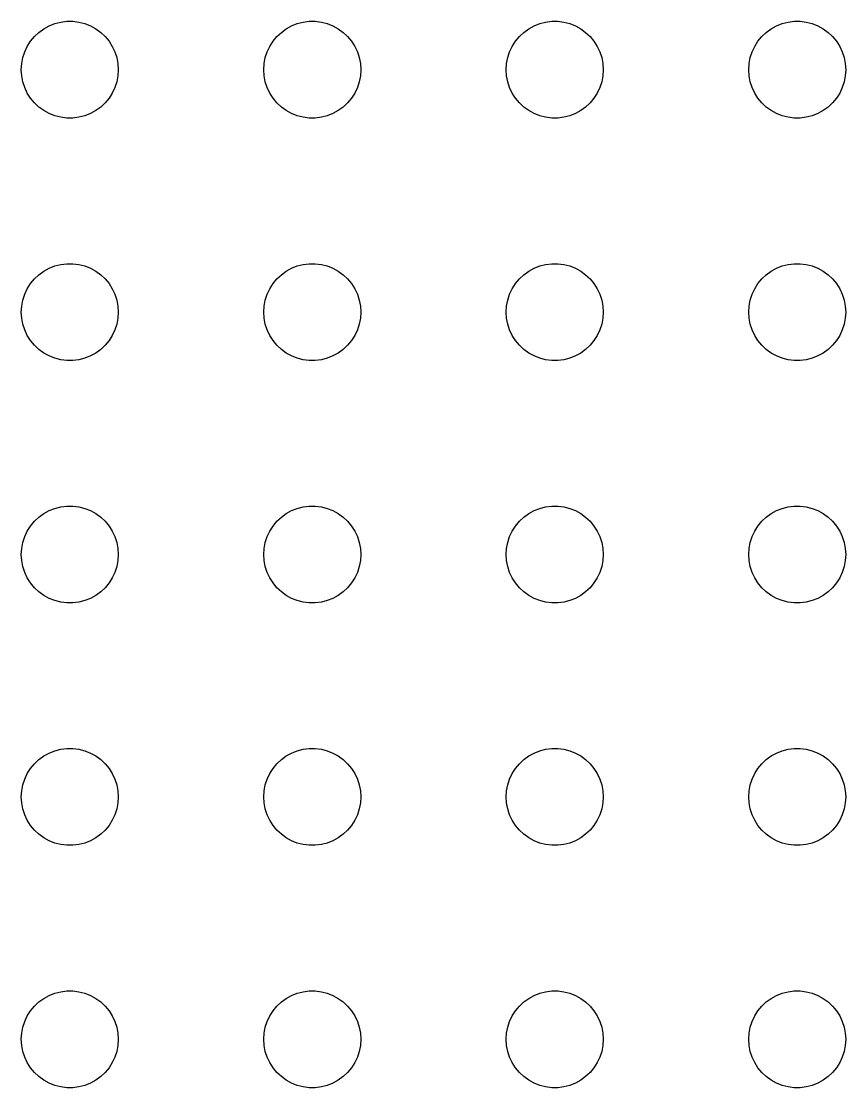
# Model space of a CAD drawing. Header units: metres. Extents: x -142 to 142, y -142 to 142.
# Drawn here: x -63 to -12, y -78 to -12 of the extents above; entities that cross this region are included whole.
import ezdxf

# ---------------------------------------------------------------- set-up
doc = ezdxf.new("R2010")
doc.units = ezdxf.units.M

msp = doc.modelspace()

# ---------------------------------------------------------------- linework, layer by layer
for p, q in [((-61.9123, -12.6884), (-61.6075, -12.467)), ((-61.6075, -12.467), (-61.2773, -12.2855)), ((-61.2773, -12.2855), (-60.927, -12.1468)), ((-60.927, -12.1468), (-60.5621, -12.0531)), ((-60.5621, -12.0531), (-60.1884, -12.0059)), ((-60.1884, -12.0059), (-59.8116, -12.0059)), ((-59.8116, -12.0059), (-59.4379, -12.0531)), ((-59.4379, -12.0531), (-59.0729, -12.1468)), ((-59.0729, -12.1468), (-58.7227, -12.2855)), ((-58.7227, -12.2855), (-58.3925, -12.467)), ((-58.3925, -12.467), (-58.0877, -12.6884)), ((-46.9123, -12.6884), (-46.6075, -12.467)), ((-46.6075, -12.467), (-46.2773, -12.2855)), ((-46.2773, -12.2855), (-45.927, -12.1468)), ((-45.927, -12.1468), (-45.5621, -12.0531)), ((-45.5621, -12.0531), (-45.1884, -12.0059)), ((-45.1884, -12.0059), (-44.8116, -12.0059)), ((-44.8116, -12.0059), (-44.4379, -12.0531)), ((-44.4379, -12.0531), (-44.0729, -12.1468)), ((-44.0729, -12.1468), (-43.7227, -12.2855)), ((-43.7227, -12.2855), (-43.3925, -12.467)), ((-43.3925, -12.467), (-43.0877, -12.6884)), ((-31.9123, -12.6884), (-31.6075, -12.467)), ((-31.6075, -12.467), (-31.2773, -12.2855)), ((-31.2773, -12.2855), (-30.927, -12.1468)), ((-30.927, -12.1468), (-30.5621, -12.0531)), ((-30.5621, -12.0531), (-30.1884, -12.0059)), ((-30.1884, -12.0059), (-29.8116, -12.0059)), ((-29.8116, -12.0059), (-29.4379, -12.0531)), ((-29.4379, -12.0531), (-29.0729, -12.1468)), ((-29.0729, -12.1468), (-28.7227, -12.2855)), ((-28.7227, -12.2855), (-28.3925, -12.467)), ((-28.3925, -12.467), (-28.0877, -12.6884)), ((-16.9123, -12.6884), (-16.6075, -12.467)), ((-16.6075, -12.467), (-16.2773, -12.2855)), ((-16.2773, -12.2855), (-15.927, -12.1468)), ((-15.927, -12.1468), (-15.5621, -12.0531)), ((-15.5621, -12.0531), (-15.1884, -12.0059)), ((-15.1884, -12.0059), (-14.8116, -12.0059)), ((-14.8116, -12.0059), (-14.4379, -12.0531)), ((-14.4379, -12.0531), (-14.0729, -12.1468)), ((-14.0729, -12.1468), (-13.7227, -12.2855)), ((-13.7227, -12.2855), (-13.3925, -12.467)), ((-13.3925, -12.467), (-13.0877, -12.6884)), ((-62.427, -13.2366), (-62.1869, -12.9464)), ((-62.1869, -12.9464), (-61.9123, -12.6884)), ((-58.0877, -12.6884), (-57.8131, -12.9464)), ((-57.8131, -12.9464), (-57.5729, -13.2366)), ((-47.427, -13.2366), (-47.1869, -12.9464)), ((-47.1869, -12.9464), (-46.9123, -12.6884)), ((-43.0877, -12.6884), (-42.8131, -12.9464)), ((-42.8131, -12.9464), (-42.5729, -13.2366)), ((-32.427, -13.2366), (-32.1869, -12.9464)), ((-32.1869, -12.9464), (-31.9123, -12.6884)), ((-28.0877, -12.6884), (-27.8131, -12.9464)), ((-27.8131, -12.9464), (-27.5729, -13.2366)), ((-17.427, -13.2366), (-17.1869, -12.9464)), ((-17.1869, -12.9464), (-16.9123, -12.6884)), ((-13.0877, -12.6884), (-12.8131, -12.9464)), ((-12.8131, -12.9464), (-12.5729, -13.2366)), ((-62.7893, -13.8956), (-62.6289, -13.5547)), ((-62.6289, -13.5547), (-62.427, -13.2366)), ((-57.5729, -13.2366), (-57.3711, -13.5547)), ((-57.3711, -13.5547), (-57.2107, -13.8956)), ((-47.7893, -13.8956), (-47.6289, -13.5547)), ((-47.6289, -13.5547), (-47.427, -13.2366)), ((-42.5729, -13.2366), (-42.3711, -13.5547)), ((-42.3711, -13.5547), (-42.2107, -13.8956)), ((-32.7893, -13.8956), (-32.6289, -13.5547)), ((-32.6289, -13.5547), (-32.427, -13.2366)), ((-27.5729, -13.2366), (-27.3711, -13.5547)), ((-27.3711, -13.5547), (-27.2107, -13.8956)), ((-17.7893, -13.8956), (-17.6289, -13.5547)), ((-17.6289, -13.5547), (-17.427, -13.2366)), ((-12.5729, -13.2366), (-12.3711, -13.5547)), ((-12.3711, -13.5547), (-12.2107, -13.8956)), ((-62.9763, -14.624), (-62.9057, -14.2539)), ((-62.9057, -14.2539), (-62.7893, -13.8956)), ((-57.2107, -13.8956), (-57.0942, -14.2539)), ((-57.0942, -14.2539), (-57.0237, -14.624)), ((-47.9763, -14.624), (-47.9057, -14.2539)), ((-47.9057, -14.2539), (-47.7893, -13.8956)), ((-42.2107, -13.8956), (-42.0942, -14.2539)), ((-42.0942, -14.2539), (-42.0237, -14.624)), ((-32.9763, -14.624), (-32.9057, -14.2539)), ((-32.9057, -14.2539), (-32.7893, -13.8956)), ((-27.2107, -13.8956), (-27.0942, -14.2539)), ((-27.0942, -14.2539), (-27.0237, -14.624)), ((-17.9763, -14.624), (-17.9057, -14.2539)), ((-17.9057, -14.2539), (-17.7893, -13.8956)), ((-12.2107, -13.8956), (-12.0942, -14.2539)), ((-12.0942, -14.2539), (-12.0237, -14.624)), ((-63, -15), (-62.9763, -14.624)), ((-62.9763, -15.376), (-63, -15)), ((-57.0237, -14.624), (-57, -15)), ((-57, -15), (-57.0237, -15.376)), ((-48, -15), (-47.9763, -14.624)), ((-47.9763, -15.376), (-48, -15)), ((-42.0237, -14.624), (-42, -15)), ((-42, -15), (-42.0237, -15.376)), ((-33, -15), (-32.9763, -14.624)), ((-32.9763, -15.376), (-33, -15)), ((-27.0237, -14.624), (-27, -15)), ((-27, -15), (-27.0237, -15.376)), ((-18, -15), (-17.9763, -14.624)), ((-17.9763, -15.376), (-18, -15)), ((-12.0237, -14.624), (-12, -15)), ((-12, -15), (-12.0237, -15.376)), ((-62.9057, -15.7461), (-62.9763, -15.376)), ((-62.7893, -16.1044), (-62.9057, -15.7461)), ((-57.0942, -15.7461), (-57.2107, -16.1044)), ((-57.0237, -15.376), (-57.0942, -15.7461)), ((-47.9057, -15.7461), (-47.9763, -15.376)), ((-47.7893, -16.1044), (-47.9057, -15.7461)), ((-42.0942, -15.7461), (-42.2107, -16.1044)), ((-42.0237, -15.376), (-42.0942, -15.7461)), ((-32.9057, -15.7461), (-32.9763, -15.376)), ((-32.7893, -16.1044), (-32.9057, -15.7461)), ((-27.0942, -15.7461), (-27.2107, -16.1044)), ((-27.0237, -15.376), (-27.0942, -15.7461)), ((-17.9057, -15.7461), (-17.9763, -15.376)), ((-17.7893, -16.1044), (-17.9057, -15.7461)), ((-12.0942, -15.7461), (-12.2107, -16.1044)), ((-12.0237, -15.376), (-12.0942, -15.7461)), ((-62.6289, -16.4453), (-62.7893, -16.1044)), ((-62.427, -16.7634), (-62.6289, -16.4453)), ((-57.3711, -16.4453), (-57.5729, -16.7634)), ((-57.2107, -16.1044), (-57.3711, -16.4453)), ((-47.6289, -16.4453), (-47.7893, -16.1044)), ((-47.427, -16.7634), (-47.6289, -16.4453)), ((-42.3711, -16.4453), (-42.5729, -16.7634)), ((-42.2107, -16.1044), (-42.3711, -16.4453)), ((-32.6289, -16.4453), (-32.7893, -16.1044)), ((-32.427, -16.7634), (-32.6289, -16.4453)), ((-27.3711, -16.4453), (-27.5729, -16.7634)), ((-27.2107, -16.1044), (-27.3711, -16.4453)), ((-17.6289, -16.4453), (-17.7893, -16.1044)), ((-17.427, -16.7634), (-17.6289, -16.4453)), ((-12.3711, -16.4453), (-12.5729, -16.7634)), ((-12.2107, -16.1044), (-12.3711, -16.4453)), ((-62.1869, -17.0536), (-62.427, -16.7634)), ((-61.9123, -17.3115), (-62.1869, -17.0536)), ((-57.8131, -17.0536), (-58.0877, -17.3115)), ((-57.5729, -16.7634), (-57.8131, -17.0536)), ((-47.1869, -17.0536), (-47.427, -16.7634)), ((-46.9123, -17.3115), (-47.1869, -17.0536)), ((-42.8131, -17.0536), (-43.0877, -17.3115)), ((-42.5729, -16.7634), (-42.8131, -17.0536)), ((-32.1869, -17.0536), (-32.427, -16.7634)), ((-31.9123, -17.3115), (-32.1869, -17.0536)), ((-27.8131, -17.0536), (-28.0877, -17.3115)), ((-27.5729, -16.7634), (-27.8131, -17.0536)), ((-17.1869, -17.0536), (-17.427, -16.7634)), ((-16.9123, -17.3115), (-17.1869, -17.0536)), ((-12.8131, -17.0536), (-13.0877, -17.3115)), ((-12.5729, -16.7634), (-12.8131, -17.0536)), ((-61.6075, -17.533), (-61.9123, -17.3115)), ((-61.2773, -17.7145), (-61.6075, -17.533)), ((-60.927, -17.8532), (-61.2773, -17.7145)), ((-58.7227, -17.7145), (-59.0729, -17.8532)), ((-58.3925, -17.533), (-58.7227, -17.7145)), ((-58.0877, -17.3115), (-58.3925, -17.533)), ((-46.6075, -17.533), (-46.9123, -17.3115)), ((-46.2773, -17.7145), (-46.6075, -17.533)), ((-45.927, -17.8532), (-46.2773, -17.7145)), ((-43.7227, -17.7145), (-44.0729, -17.8532)), ((-43.3925, -17.533), (-43.7227, -17.7145)), ((-43.0877, -17.3115), (-43.3925, -17.533)), ((-31.6075, -17.533), (-31.9123, -17.3115)), ((-31.2773, -17.7145), (-31.6075, -17.533)), ((-30.927, -17.8532), (-31.2773, -17.7145)), ((-28.7227, -17.7145), (-29.0729, -17.8532)), ((-28.3925, -17.533), (-28.7227, -17.7145)), ((-28.0877, -17.3115), (-28.3925, -17.533)), ((-16.6075, -17.533), (-16.9123, -17.3115)), ((-16.2773, -17.7145), (-16.6075, -17.533)), ((-15.927, -17.8532), (-16.2773, -17.7145)), ((-13.7227, -17.7145), (-14.0729, -17.8532)), ((-13.3925, -17.533), (-13.7227, -17.7145)), ((-13.0877, -17.3115), (-13.3925, -17.533)), ((-60.5621, -17.9469), (-60.927, -17.8532)), ((-60.1884, -17.9941), (-60.5621, -17.9469)), ((-59.8116, -17.9941), (-60.1884, -17.9941)), ((-59.4379, -17.9469), (-59.8116, -17.9941)), ((-59.0729, -17.8532), (-59.4379, -17.9469)), ((-45.5621, -17.9469), (-45.927, -17.8532)), ((-45.1884, -17.9941), (-45.5621, -17.9469)), ((-44.8116, -17.9941), (-45.1884, -17.9941)), ((-44.4379, -17.9469), (-44.8116, -17.9941)), ((-44.0729, -17.8532), (-44.4379, -17.9469)), ((-30.5621, -17.9469), (-30.927, -17.8532)), ((-30.1884, -17.9941), (-30.5621, -17.9469)), ((-29.8116, -17.9941), (-30.1884, -17.9941)), ((-29.4379, -17.9469), (-29.8116, -17.9941)), ((-29.0729, -17.8532), (-29.4379, -17.9469)), ((-15.5621, -17.9469), (-15.927, -17.8532)), ((-15.1884, -17.9941), (-15.5621, -17.9469)), ((-14.8116, -17.9941), (-15.1884, -17.9941)), ((-14.4379, -17.9469), (-14.8116, -17.9941)), ((-14.0729, -17.8532), (-14.4379, -17.9469)), ((-60.927, -27.1468), (-60.5621, -27.0531)), ((-60.5621, -27.0531), (-60.1884, -27.0059)), ((-60.1884, -27.0059), (-59.8116, -27.0059)), ((-59.8116, -27.0059), (-59.4379, -27.0531)), ((-59.4379, -27.0531), (-59.0729, -27.1468)), ((-45.927, -27.1468), (-45.5621, -27.0531)), ((-45.5621, -27.0531), (-45.1884, -27.0059)), ((-45.1884, -27.0059), (-44.8116, -27.0059)), ((-44.8116, -27.0059), (-44.4379, -27.0531)), ((-44.4379, -27.0531), (-44.0729, -27.1468)), ((-30.927, -27.1468), (-30.5621, -27.0531)), ((-30.5621, -27.0531), (-30.1884, -27.0059)), ((-30.1884, -27.0059), (-29.8116, -27.0059)), ((-29.8116, -27.0059), (-29.4379, -27.0531)), ((-29.4379, -27.0531), (-29.0729, -27.1468)), ((-15.927, -27.1468), (-15.5621, -27.0531)), ((-15.5621, -27.0531), (-15.1884, -27.0059)), ((-15.1884, -27.0059), (-14.8116, -27.0059)), ((-14.8116, -27.0059), (-14.4379, -27.0531)), ((-14.4379, -27.0531), (-14.0729, -27.1468)), ((-62.1869, -27.9464), (-61.9123, -27.6884)), ((-61.9123, -27.6884), (-61.6075, -27.467)), ((-61.6075, -27.467), (-61.2773, -27.2855)), ((-61.2773, -27.2855), (-60.927, -27.1468)), ((-59.0729, -27.1468), (-58.7227, -27.2855)), ((-58.7227, -27.2855), (-58.3925, -27.467)), ((-58.3925, -27.467), (-58.0877, -27.6884)), ((-58.0877, -27.6884), (-57.8131, -27.9464)), ((-47.1869, -27.9464), (-46.9123, -27.6884)), ((-46.9123, -27.6884), (-46.6075, -27.467)), ((-46.6075, -27.467), (-46.2773, -27.2855)), ((-46.2773, -27.2855), (-45.927, -27.1468)), ((-44.0729, -27.1468), (-43.7227, -27.2855)), ((-43.7227, -27.2855), (-43.3925, -27.467)), ((-43.3925, -27.467), (-43.0877, -27.6884)), ((-43.0877, -27.6884), (-42.8131, -27.9464)), ((-32.1869, -27.9464), (-31.9123, -27.6884)), ((-31.9123, -27.6884), (-31.6075, -27.467)), ((-31.6075, -27.467), (-31.2773, -27.2855)), ((-31.2773, -27.2855), (-30.927, -27.1468)), ((-29.0729, -27.1468), (-28.7227, -27.2855)), ((-28.7227, -27.2855), (-28.3925, -27.467)), ((-28.3925, -27.467), (-28.0877, -27.6884)), ((-28.0877, -27.6884), (-27.8131, -27.9464)), ((-17.1869, -27.9464), (-16.9123, -27.6884)), ((-16.9123, -27.6884), (-16.6075, -27.467)), ((-16.6075, -27.467), (-16.2773, -27.2855)), ((-16.2773, -27.2855), (-15.927, -27.1468)), ((-14.0729, -27.1468), (-13.7227, -27.2855)), ((-13.7227, -27.2855), (-13.3925, -27.467)), ((-13.3925, -27.467), (-13.0877, -27.6884)), ((-13.0877, -27.6884), (-12.8131, -27.9464)), ((-62.6289, -28.5547), (-62.427, -28.2366)), ((-62.427, -28.2366), (-62.1869, -27.9464)), ((-57.8131, -27.9464), (-57.5729, -28.2366)), ((-57.5729, -28.2366), (-57.3711, -28.5547)), ((-47.6289, -28.5547), (-47.427, -28.2366)), ((-47.427, -28.2366), (-47.1869, -27.9464)), ((-42.8131, -27.9464), (-42.5729, -28.2366)), ((-42.5729, -28.2366), (-42.3711, -28.5547)), ((-32.6289, -28.5547), (-32.427, -28.2366)), ((-32.427, -28.2366), (-32.1869, -27.9464)), ((-27.8131, -27.9464), (-27.5729, -28.2366)), ((-27.5729, -28.2366), (-27.3711, -28.5547)), ((-17.6289, -28.5547), (-17.427, -28.2366)), ((-17.427, -28.2366), (-17.1869, -27.9464)), ((-12.8131, -27.9464), (-12.5729, -28.2366)), ((-12.5729, -28.2366), (-12.3711, -28.5547)), ((-62.9057, -29.2539), (-62.7893, -28.8956)), ((-62.7893, -28.8956), (-62.6289, -28.5547)), ((-57.3711, -28.5547), (-57.2107, -28.8956)), ((-57.2107, -28.8956), (-57.0942, -29.2539)), ((-47.9057, -29.2539), (-47.7893, -28.8956)), ((-47.7893, -28.8956), (-47.6289, -28.5547)), ((-42.3711, -28.5547), (-42.2107, -28.8956)), ((-42.2107, -28.8956), (-42.0942, -29.2539)), ((-32.9057, -29.2539), (-32.7893, -28.8956)), ((-32.7893, -28.8956), (-32.6289, -28.5547)), ((-27.3711, -28.5547), (-27.2107, -28.8956)), ((-27.2107, -28.8956), (-27.0942, -29.2539)), ((-17.9057, -29.2539), (-17.7893, -28.8956)), ((-17.7893, -28.8956), (-17.6289, -28.5547)), ((-12.3711, -28.5547), (-12.2107, -28.8956)), ((-12.2107, -28.8956), (-12.0942, -29.2539)), ((-63, -30), (-62.9763, -29.624)), ((-62.9763, -29.624), (-62.9057, -29.2539)), ((-57.0942, -29.2539), (-57.0237, -29.624)), ((-57.0237, -29.624), (-57, -30)), ((-48, -30), (-47.9763, -29.624)), ((-47.9763, -29.624), (-47.9057, -29.2539)), ((-42.0942, -29.2539), (-42.0237, -29.624)), ((-42.0237, -29.624), (-42, -30)), ((-33, -30), (-32.9763, -29.624)), ((-32.9763, -29.624), (-32.9057, -29.2539)), ((-27.0942, -29.2539), (-27.0237, -29.624)), ((-27.0237, -29.624), (-27, -30)), ((-18, -30), (-17.9763, -29.624)), ((-17.9763, -29.624), (-17.9057, -29.2539)), ((-12.0942, -29.2539), (-12.0237, -29.624)), ((-12.0237, -29.624), (-12, -30)), ((-62.9763, -30.376), (-63, -30)), ((-57, -30), (-57.0237, -30.376)), ((-47.9763, -30.376), (-48, -30)), ((-42, -30), (-42.0237, -30.376)), ((-32.9763, -30.376), (-33, -30)), ((-27, -30), (-27.0237, -30.376)), ((-17.9763, -30.376), (-18, -30)), ((-12, -30), (-12.0237, -30.376)), ((-62.9057, -30.7461), (-62.9763, -30.376)), ((-62.7893, -31.1044), (-62.9057, -30.7461)), ((-57.0942, -30.7461), (-57.2107, -31.1044)), ((-57.0237, -30.376), (-57.0942, -30.7461)), ((-47.9057, -30.7461), (-47.9763, -30.376)), ((-47.7893, -31.1044), (-47.9057, -30.7461)), ((-42.0942, -30.7461), (-42.2107, -31.1044)), ((-42.0237, -30.376), (-42.0942, -30.7461)), ((-32.9057, -30.7461), (-32.9763, -30.376)), ((-32.7893, -31.1044), (-32.9057, -30.7461)), ((-27.0942, -30.7461), (-27.2107, -31.1044)), ((-27.0237, -30.376), (-27.0942, -30.7461)), ((-17.9057, -30.7461), (-17.9763, -30.376)), ((-17.7893, -31.1044), (-17.9057, -30.7461)), ((-12.0942, -30.7461), (-12.2107, -31.1044)), ((-12.0237, -30.376), (-12.0942, -30.7461)), ((-62.6289, -31.4453), (-62.7893, -31.1044)), ((-62.427, -31.7634), (-62.6289, -31.4453)), ((-57.3711, -31.4453), (-57.5729, -31.7634)), ((-57.2107, -31.1044), (-57.3711, -31.4453)), ((-47.6289, -31.4453), (-47.7893, -31.1044)), ((-47.427, -31.7634), (-47.6289, -31.4453)), ((-42.3711, -31.4453), (-42.5729, -31.7634)), ((-42.2107, -31.1044), (-42.3711, -31.4453)), ((-32.6289, -31.4453), (-32.7893, -31.1044)), ((-32.427, -31.7634), (-32.6289, -31.4453)), ((-27.3711, -31.4453), (-27.5729, -31.7634)), ((-27.2107, -31.1044), (-27.3711, -31.4453)), ((-17.6289, -31.4453), (-17.7893, -31.1044)), ((-17.427, -31.7634), (-17.6289, -31.4453)), ((-12.3711, -31.4453), (-12.5729, -31.7634)), ((-12.2107, -31.1044), (-12.3711, -31.4453)), ((-62.1869, -32.0536), (-62.427, -31.7634)), ((-61.9123, -32.3115), (-62.1869, -32.0536)), ((-61.6075, -32.533), (-61.9123, -32.3115)), ((-58.0877, -32.3115), (-58.3925, -32.533)), ((-57.8131, -32.0536), (-58.0877, -32.3115)), ((-57.5729, -31.7634), (-57.8131, -32.0536)), ((-47.1869, -32.0536), (-47.427, -31.7634)), ((-46.9123, -32.3115), (-47.1869, -32.0536)), ((-46.6075, -32.533), (-46.9123, -32.3115)), ((-43.0877, -32.3115), (-43.3925, -32.533)), ((-42.8131, -32.0536), (-43.0877, -32.3115)), ((-42.5729, -31.7634), (-42.8131, -32.0536)), ((-32.1869, -32.0536), (-32.427, -31.7634)), ((-31.9123, -32.3115), (-32.1869, -32.0536)), ((-31.6075, -32.533), (-31.9123, -32.3115)), ((-28.0877, -32.3115), (-28.3925, -32.533)), ((-27.8131, -32.0536), (-28.0877, -32.3115)), ((-27.5729, -31.7634), (-27.8131, -32.0536)), ((-17.1869, -32.0536), (-17.427, -31.7634)), ((-16.9123, -32.3115), (-17.1869, -32.0536)), ((-16.6075, -32.533), (-16.9123, -32.3115)), ((-13.0877, -32.3115), (-13.3925, -32.533)), ((-12.8131, -32.0536), (-13.0877, -32.3115)), ((-12.5729, -31.7634), (-12.8131, -32.0536)), ((-61.2773, -32.7145), (-61.6075, -32.533)), ((-60.927, -32.8532), (-61.2773, -32.7145)), ((-60.5621, -32.9469), (-60.927, -32.8532)), ((-60.1884, -32.9941), (-60.5621, -32.9469)), ((-59.8116, -32.9941), (-60.1884, -32.9941)), ((-59.4379, -32.9469), (-59.8116, -32.9941)), ((-59.0729, -32.8532), (-59.4379, -32.9469)), ((-58.7227, -32.7145), (-59.0729, -32.8532)), ((-58.3925, -32.533), (-58.7227, -32.7145)), ((-46.2773, -32.7145), (-46.6075, -32.533)), ((-45.927, -32.8532), (-46.2773, -32.7145)), ((-45.5621, -32.9469), (-45.927, -32.8532)), ((-45.1884, -32.9941), (-45.5621, -32.9469)), ((-44.8116, -32.9941), (-45.1884, -32.9941)), ((-44.4379, -32.9469), (-44.8116, -32.9941)), ((-44.0729, -32.8532), (-44.4379, -32.9469)), ((-43.7227, -32.7145), (-44.0729, -32.8532)), ((-43.3925, -32.533), (-43.7227, -32.7145)), ((-31.2773, -32.7145), (-31.6075, -32.533)), ((-30.927, -32.8532), (-31.2773, -32.7145)), ((-30.5621, -32.9469), (-30.927, -32.8532)), ((-30.1884, -32.9941), (-30.5621, -32.9469)), ((-29.8116, -32.9941), (-30.1884, -32.9941)), ((-29.4379, -32.9469), (-29.8116, -32.9941)), ((-29.0729, -32.8532), (-29.4379, -32.9469)), ((-28.7227, -32.7145), (-29.0729, -32.8532)), ((-28.3925, -32.533), (-28.7227, -32.7145)), ((-16.2773, -32.7145), (-16.6075, -32.533)), ((-15.927, -32.8532), (-16.2773, -32.7145)), ((-15.5621, -32.9469), (-15.927, -32.8532)), ((-15.1884, -32.9941), (-15.5621, -32.9469)), ((-14.8116, -32.9941), (-15.1884, -32.9941)), ((-14.4379, -32.9469), (-14.8116, -32.9941)), ((-14.0729, -32.8532), (-14.4379, -32.9469)), ((-13.7227, -32.7145), (-14.0729, -32.8532)), ((-13.3925, -32.533), (-13.7227, -32.7145)), ((-61.2773, -42.2855), (-60.927, -42.1468)), ((-60.927, -42.1468), (-60.5621, -42.0531)), ((-60.5621, -42.0531), (-60.1884, -42.0059)), ((-60.1884, -42.0059), (-59.8116, -42.0059)), ((-59.8116, -42.0059), (-59.4379, -42.0531)), ((-59.4379, -42.0531), (-59.0729, -42.1468)), ((-59.0729, -42.1468), (-58.7227, -42.2855)), ((-46.2773, -42.2855), (-45.927, -42.1468)), ((-45.927, -42.1468), (-45.5621, -42.0531)), ((-45.5621, -42.0531), (-45.1884, -42.0059)), ((-45.1884, -42.0059), (-44.8116, -42.0059)), ((-44.8116, -42.0059), (-44.4379, -42.0531)), ((-44.4379, -42.0531), (-44.0729, -42.1468)), ((-44.0729, -42.1468), (-43.7227, -42.2855)), ((-31.2773, -42.2855), (-30.927, -42.1468)), ((-30.927, -42.1468), (-30.5621, -42.0531)), ((-30.5621, -42.0531), (-30.1884, -42.0059)), ((-30.1884, -42.0059), (-29.8116, -42.0059)), ((-29.8116, -42.0059), (-29.4379, -42.0531)), ((-29.4379, -42.0531), (-29.0729, -42.1468)), ((-29.0729, -42.1468), (-28.7227, -42.2855)), ((-16.2773, -42.2855), (-15.927, -42.1468)), ((-15.927, -42.1468), (-15.5621, -42.0531)), ((-15.5621, -42.0531), (-15.1884, -42.0059)), ((-15.1884, -42.0059), (-14.8116, -42.0059)), ((-14.8116, -42.0059), (-14.4379, -42.0531)), ((-14.4379, -42.0531), (-14.0729, -42.1468)), ((-14.0729, -42.1468), (-13.7227, -42.2855)), ((-62.1869, -42.9464), (-61.9123, -42.6885)), ((-61.9123, -42.6885), (-61.6075, -42.467)), ((-61.6075, -42.467), (-61.2773, -42.2855)), ((-58.7227, -42.2855), (-58.3925, -42.467)), ((-58.3925, -42.467), (-58.0877, -42.6885)), ((-58.0877, -42.6885), (-57.8131, -42.9464)), ((-47.1869, -42.9464), (-46.9123, -42.6885)), ((-46.9123, -42.6885), (-46.6075, -42.467)), ((-46.6075, -42.467), (-46.2773, -42.2855)), ((-43.7227, -42.2855), (-43.3925, -42.467)), ((-43.3925, -42.467), (-43.0877, -42.6885)), ((-43.0877, -42.6885), (-42.8131, -42.9464)), ((-32.1869, -42.9464), (-31.9123, -42.6885)), ((-31.9123, -42.6885), (-31.6075, -42.467)), ((-31.6075, -42.467), (-31.2773, -42.2855)), ((-28.7227, -42.2855), (-28.3925, -42.467)), ((-28.3925, -42.467), (-28.0877, -42.6885)), ((-28.0877, -42.6885), (-27.8131, -42.9464)), ((-17.1869, -42.9464), (-16.9123, -42.6885)), ((-16.9123, -42.6885), (-16.6075, -42.467)), ((-16.6075, -42.467), (-16.2773, -42.2855)), ((-13.7227, -42.2855), (-13.3925, -42.467)), ((-13.3925, -42.467), (-13.0877, -42.6885)), ((-13.0877, -42.6885), (-12.8131, -42.9464)), ((-62.6289, -43.5547), (-62.427, -43.2366)), ((-62.427, -43.2366), (-62.1869, -42.9464)), ((-57.8131, -42.9464), (-57.5729, -43.2366)), ((-57.5729, -43.2366), (-57.3711, -43.5547)), ((-47.6289, -43.5547), (-47.427, -43.2366)), ((-47.427, -43.2366), (-47.1869, -42.9464)), ((-42.8131, -42.9464), (-42.5729, -43.2366)), ((-42.5729, -43.2366), (-42.3711, -43.5547)), ((-32.6289, -43.5547), (-32.427, -43.2366)), ((-32.427, -43.2366), (-32.1869, -42.9464)), ((-27.8131, -42.9464), (-27.5729, -43.2366)), ((-27.5729, -43.2366), (-27.3711, -43.5547)), ((-17.6289, -43.5547), (-17.427, -43.2366)), ((-17.427, -43.2366), (-17.1869, -42.9464)), ((-12.8131, -42.9464), (-12.5729, -43.2366)), ((-12.5729, -43.2366), (-12.3711, -43.5547)), ((-62.9057, -44.2539), (-62.7893, -43.8956)), ((-62.7893, -43.8956), (-62.6289, -43.5547)), ((-57.3711, -43.5547), (-57.2107, -43.8956)), ((-57.2107, -43.8956), (-57.0942, -44.2539)), ((-47.9057, -44.2539), (-47.7893, -43.8956)), ((-47.7893, -43.8956), (-47.6289, -43.5547)), ((-42.3711, -43.5547), (-42.2107, -43.8956)), ((-42.2107, -43.8956), (-42.0942, -44.2539)), ((-32.9057, -44.2539), (-32.7893, -43.8956)), ((-32.7893, -43.8956), (-32.6289, -43.5547)), ((-27.3711, -43.5547), (-27.2107, -43.8956)), ((-27.2107, -43.8956), (-27.0942, -44.2539)), ((-17.9057, -44.2539), (-17.7893, -43.8956)), ((-17.7893, -43.8956), (-17.6289, -43.5547)), ((-12.3711, -43.5547), (-12.2107, -43.8956)), ((-12.2107, -43.8956), (-12.0942, -44.2539)), ((-63, -45), (-62.9763, -44.624)), ((-62.9763, -44.624), (-62.9057, -44.2539)), ((-57.0942, -44.2539), (-57.0237, -44.624)), ((-57.0237, -44.624), (-57, -45)), ((-48, -45), (-47.9763, -44.624)), ((-47.9763, -44.624), (-47.9057, -44.2539)), ((-42.0942, -44.2539), (-42.0237, -44.624)), ((-42.0237, -44.624), (-42, -45)), ((-33, -45), (-32.9763, -44.624)), ((-32.9763, -44.624), (-32.9057, -44.2539)), ((-27.0942, -44.2539), (-27.0237, -44.624)), ((-27.0237, -44.624), (-27, -45)), ((-18, -45), (-17.9763, -44.624)), ((-17.9763, -44.624), (-17.9057, -44.2539)), ((-12.0942, -44.2539), (-12.0237, -44.624)), ((-12.0237, -44.624), (-12, -45)), ((-62.9763, -45.376), (-63, -45)), ((-62.9057, -45.7461), (-62.9763, -45.376)), ((-57.0237, -45.376), (-57.0942, -45.7461)), ((-57, -45), (-57.0237, -45.376)), ((-47.9763, -45.376), (-48, -45)), ((-47.9057, -45.7461), (-47.9763, -45.376)), ((-42.0237, -45.376), (-42.0942, -45.7461)), ((-42, -45), (-42.0237, -45.376)), ((-32.9763, -45.376), (-33, -45)), ((-32.9057, -45.7461), (-32.9763, -45.376)), ((-27.0237, -45.376), (-27.0942, -45.7461)), ((-27, -45), (-27.0237, -45.376)), ((-17.9763, -45.376), (-18, -45)), ((-17.9057, -45.7461), (-17.9763, -45.376)), ((-12.0237, -45.376), (-12.0942, -45.7461)), ((-12, -45), (-12.0237, -45.376)), ((-62.7893, -46.1044), (-62.9057, -45.7461)), ((-62.6289, -46.4453), (-62.7893, -46.1044)), ((-57.2107, -46.1044), (-57.3711, -46.4453)), ((-57.0942, -45.7461), (-57.2107, -46.1044)), ((-47.7893, -46.1044), (-47.9057, -45.7461)), ((-47.6289, -46.4453), (-47.7893, -46.1044)), ((-42.2107, -46.1044), (-42.3711, -46.4453)), ((-42.0942, -45.7461), (-42.2107, -46.1044)), ((-32.7893, -46.1044), (-32.9057, -45.7461)), ((-32.6289, -46.4453), (-32.7893, -46.1044)), ((-27.2107, -46.1044), (-27.3711, -46.4453)), ((-27.0942, -45.7461), (-27.2107, -46.1044)), ((-17.7893, -46.1044), (-17.9057, -45.7461)), ((-17.6289, -46.4453), (-17.7893, -46.1044)), ((-12.2107, -46.1044), (-12.3711, -46.4453)), ((-12.0942, -45.7461), (-12.2107, -46.1044)), ((-62.427, -46.7634), (-62.6289, -46.4453)), ((-62.1869, -47.0536), (-62.427, -46.7634)), ((-57.5729, -46.7634), (-57.8131, -47.0536)), ((-57.3711, -46.4453), (-57.5729, -46.7634)), ((-47.427, -46.7634), (-47.6289, -46.4453)), ((-47.1869, -47.0536), (-47.427, -46.7634)), ((-42.5729, -46.7634), (-42.8131, -47.0536)), ((-42.3711, -46.4453), (-42.5729, -46.7634)), ((-32.427, -46.7634), (-32.6289, -46.4453)), ((-32.1869, -47.0536), (-32.427, -46.7634)), ((-27.5729, -46.7634), (-27.8131, -47.0536)), ((-27.3711, -46.4453), (-27.5729, -46.7634)), ((-17.427, -46.7634), (-17.6289, -46.4453)), ((-17.1869, -47.0536), (-17.427, -46.7634)), ((-12.5729, -46.7634), (-12.8131, -47.0536)), ((-12.3711, -46.4453), (-12.5729, -46.7634)), ((-61.9123, -47.3115), (-62.1869, -47.0536)), ((-61.6075, -47.533), (-61.9123, -47.3115)), ((-58.0877, -47.3115), (-58.3925, -47.533)), ((-57.8131, -47.0536), (-58.0877, -47.3115)), ((-46.9123, -47.3115), (-47.1869, -47.0536)), ((-46.6075, -47.533), (-46.9123, -47.3115)), ((-43.0877, -47.3115), (-43.3925, -47.533)), ((-42.8131, -47.0536), (-43.0877, -47.3115)), ((-31.9123, -47.3115), (-32.1869, -47.0536)), ((-31.6075, -47.533), (-31.9123, -47.3115)), ((-28.0877, -47.3115), (-28.3925, -47.533)), ((-27.8131, -47.0536), (-28.0877, -47.3115)), ((-16.9123, -47.3115), (-17.1869, -47.0536)), ((-16.6075, -47.533), (-16.9123, -47.3115)), ((-13.0877, -47.3115), (-13.3925, -47.533)), ((-12.8131, -47.0536), (-13.0877, -47.3115)), ((-61.2773, -47.7145), (-61.6075, -47.533)), ((-60.927, -47.8532), (-61.2773, -47.7145)), ((-60.5621, -47.9469), (-60.927, -47.8532)), ((-60.1884, -47.9941), (-60.5621, -47.9469)), ((-59.8116, -47.9941), (-60.1884, -47.9941)), ((-59.4379, -47.9469), (-59.8116, -47.9941)), ((-59.0729, -47.8532), (-59.4379, -47.9469)), ((-58.7227, -47.7145), (-59.0729, -47.8532)), ((-58.3925, -47.533), (-58.7227, -47.7145)), ((-46.2773, -47.7145), (-46.6075, -47.533)), ((-45.927, -47.8532), (-46.2773, -47.7145)), ((-45.5621, -47.9469), (-45.927, -47.8532)), ((-45.1884, -47.9941), (-45.5621, -47.9469)), ((-44.8116, -47.9941), (-45.1884, -47.9941)), ((-44.4379, -47.9469), (-44.8116, -47.9941)), ((-44.0729, -47.8532), (-44.4379, -47.9469)), ((-43.7227, -47.7145), (-44.0729, -47.8532)), ((-43.3925, -47.533), (-43.7227, -47.7145)), ((-31.2773, -47.7145), (-31.6075, -47.533)), ((-30.927, -47.8532), (-31.2773, -47.7145)), ((-30.5621, -47.9469), (-30.927, -47.8532)), ((-30.1884, -47.9941), (-30.5621, -47.9469)), ((-29.8116, -47.9941), (-30.1884, -47.9941)), ((-29.4379, -47.9469), (-29.8116, -47.9941)), ((-29.0729, -47.8532), (-29.4379, -47.9469)), ((-28.7227, -47.7145), (-29.0729, -47.8532)), ((-28.3925, -47.533), (-28.7227, -47.7145)), ((-16.2773, -47.7145), (-16.6075, -47.533)), ((-15.927, -47.8532), (-16.2773, -47.7145)), ((-15.5621, -47.9469), (-15.927, -47.8532)), ((-15.1884, -47.9941), (-15.5621, -47.9469)), ((-14.8116, -47.9941), (-15.1884, -47.9941)), ((-14.4379, -47.9469), (-14.8116, -47.9941)), ((-14.0729, -47.8532), (-14.4379, -47.9469)), ((-13.7227, -47.7145), (-14.0729, -47.8532)), ((-13.3925, -47.533), (-13.7227, -47.7145)), ((-61.6075, -57.467), (-61.2773, -57.2855)), ((-61.2773, -57.2855), (-60.927, -57.1468)), ((-60.927, -57.1468), (-60.5621, -57.0531)), ((-60.5621, -57.0531), (-60.1884, -57.0059)), ((-60.1884, -57.0059), (-59.8116, -57.0059)), ((-59.8116, -57.0059), (-59.4379, -57.0531)), ((-59.4379, -57.0531), (-59.0729, -57.1468)), ((-59.0729, -57.1468), (-58.7227, -57.2855)), ((-58.7227, -57.2855), (-58.3925, -57.467)), ((-46.6075, -57.467), (-46.2773, -57.2855)), ((-46.2773, -57.2855), (-45.927, -57.1468)), ((-45.927, -57.1468), (-45.5621, -57.0531)), ((-45.5621, -57.0531), (-45.1884, -57.0059)), ((-45.1884, -57.0059), (-44.8116, -57.0059)), ((-44.8116, -57.0059), (-44.4379, -57.0531)), ((-44.4379, -57.0531), (-44.0729, -57.1468)), ((-44.0729, -57.1468), (-43.7227, -57.2855)), ((-43.7227, -57.2855), (-43.3925, -57.467)), ((-31.6075, -57.467), (-31.2773, -57.2855)), ((-31.2773, -57.2855), (-30.927, -57.1468)), ((-30.927, -57.1468), (-30.5621, -57.0531)), ((-30.5621, -57.0531), (-30.1884, -57.0059)), ((-30.1884, -57.0059), (-29.8116, -57.0059)), ((-29.8116, -57.0059), (-29.4379, -57.0531)), ((-29.4379, -57.0531), (-29.0729, -57.1468)), ((-29.0729, -57.1468), (-28.7227, -57.2855)), ((-28.7227, -57.2855), (-28.3925, -57.467)), ((-16.6075, -57.467), (-16.2773, -57.2855)), ((-16.2773, -57.2855), (-15.927, -57.1468)), ((-15.927, -57.1468), (-15.5621, -57.0531)), ((-15.5621, -57.0531), (-15.1884, -57.0059)), ((-15.1884, -57.0059), (-14.8116, -57.0059)), ((-14.8116, -57.0059), (-14.4379, -57.0531)), ((-14.4379, -57.0531), (-14.0729, -57.1468)), ((-14.0729, -57.1468), (-13.7227, -57.2855)), ((-13.7227, -57.2855), (-13.3925, -57.467)), ((-62.427, -58.2366), (-62.1869, -57.9464)), ((-62.1869, -57.9464), (-61.9123, -57.6885)), ((-61.9123, -57.6885), (-61.6075, -57.467)), ((-58.3925, -57.467), (-58.0877, -57.6885)), ((-58.0877, -57.6885), (-57.8131, -57.9464)), ((-57.8131, -57.9464), (-57.5729, -58.2366)), ((-47.427, -58.2366), (-47.1869, -57.9464)), ((-47.1869, -57.9464), (-46.9123, -57.6885)), ((-46.9123, -57.6885), (-46.6075, -57.467)), ((-43.3925, -57.467), (-43.0877, -57.6885)), ((-43.0877, -57.6885), (-42.8131, -57.9464)), ((-42.8131, -57.9464), (-42.5729, -58.2366)), ((-32.427, -58.2366), (-32.1869, -57.9464)), ((-32.1869, -57.9464), (-31.9123, -57.6885)), ((-31.9123, -57.6885), (-31.6075, -57.467)), ((-28.3925, -57.467), (-28.0877, -57.6885)), ((-28.0877, -57.6885), (-27.8131, -57.9464)), ((-27.8131, -57.9464), (-27.5729, -58.2366)), ((-17.427, -58.2366), (-17.1869, -57.9464)), ((-17.1869, -57.9464), (-16.9123, -57.6885)), ((-16.9123, -57.6885), (-16.6075, -57.467)), ((-13.3925, -57.467), (-13.0877, -57.6885)), ((-13.0877, -57.6885), (-12.8131, -57.9464)), ((-12.8131, -57.9464), (-12.5729, -58.2366)), ((-62.7893, -58.8956), (-62.6289, -58.5547)), ((-62.6289, -58.5547), (-62.427, -58.2366)), ((-57.5729, -58.2366), (-57.3711, -58.5547)), ((-57.3711, -58.5547), (-57.2107, -58.8956)), ((-47.7893, -58.8956), (-47.6289, -58.5547)), ((-47.6289, -58.5547), (-47.427, -58.2366)), ((-42.5729, -58.2366), (-42.3711, -58.5547)), ((-42.3711, -58.5547), (-42.2107, -58.8956)), ((-32.7893, -58.8956), (-32.6289, -58.5547)), ((-32.6289, -58.5547), (-32.427, -58.2366)), ((-27.5729, -58.2366), (-27.3711, -58.5547)), ((-27.3711, -58.5547), (-27.2107, -58.8956)), ((-17.7893, -58.8956), (-17.6289, -58.5547)), ((-17.6289, -58.5547), (-17.427, -58.2366)), ((-12.5729, -58.2366), (-12.3711, -58.5547)), ((-12.3711, -58.5547), (-12.2107, -58.8956)), ((-62.9763, -59.624), (-62.9057, -59.2539)), ((-62.9057, -59.2539), (-62.7893, -58.8956)), ((-57.2107, -58.8956), (-57.0942, -59.2539)), ((-57.0942, -59.2539), (-57.0237, -59.624)), ((-47.9763, -59.624), (-47.9057, -59.2539)), ((-47.9057, -59.2539), (-47.7893, -58.8956)), ((-42.2107, -58.8956), (-42.0942, -59.2539)), ((-42.0942, -59.2539), (-42.0237, -59.624)), ((-32.9763, -59.624), (-32.9057, -59.2539)), ((-32.9057, -59.2539), (-32.7893, -58.8956)), ((-27.2107, -58.8956), (-27.0942, -59.2539)), ((-27.0942, -59.2539), (-27.0237, -59.624)), ((-17.9763, -59.624), (-17.9057, -59.2539)), ((-17.9057, -59.2539), (-17.7893, -58.8956)), ((-12.2107, -58.8956), (-12.0942, -59.2539)), ((-12.0942, -59.2539), (-12.0237, -59.624)), ((-63, -60), (-62.9763, -59.624)), ((-62.9763, -60.376), (-63, -60)), ((-57.0237, -59.624), (-57, -60)), ((-57, -60), (-57.0237, -60.376)), ((-48, -60), (-47.9763, -59.624)), ((-47.9763, -60.376), (-48, -60)), ((-42.0237, -59.624), (-42, -60)), ((-42, -60), (-42.0237, -60.376)), ((-33, -60), (-32.9763, -59.624)), ((-32.9763, -60.376), (-33, -60)), ((-27.0237, -59.624), (-27, -60)), ((-27, -60), (-27.0237, -60.376)), ((-18, -60), (-17.9763, -59.624)), ((-17.9763, -60.376), (-18, -60)), ((-12.0237, -59.624), (-12, -60)), ((-12, -60), (-12.0237, -60.376)), ((-62.9057, -60.7461), (-62.9763, -60.376)), ((-57.0237, -60.376), (-57.0942, -60.7461)), ((-47.9057, -60.7461), (-47.9763, -60.376)), ((-42.0237, -60.376), (-42.0942, -60.7461)), ((-32.9057, -60.7461), (-32.9763, -60.376)), ((-27.0237, -60.376), (-27.0942, -60.7461)), ((-17.9057, -60.7461), (-17.9763, -60.376)), ((-12.0237, -60.376), (-12.0942, -60.7461)), ((-62.7893, -61.1044), (-62.9057, -60.7461)), ((-62.6289, -61.4453), (-62.7893, -61.1044)), ((-57.2107, -61.1044), (-57.3711, -61.4453)), ((-57.0942, -60.7461), (-57.2107, -61.1044)), ((-47.7893, -61.1044), (-47.9057, -60.7461)), ((-47.6289, -61.4453), (-47.7893, -61.1044)), ((-42.2107, -61.1044), (-42.3711, -61.4453)), ((-42.0942, -60.7461), (-42.2107, -61.1044)), ((-32.7893, -61.1044), (-32.9057, -60.7461)), ((-32.6289, -61.4453), (-32.7893, -61.1044)), ((-27.2107, -61.1044), (-27.3711, -61.4453)), ((-27.0942, -60.7461), (-27.2107, -61.1044)), ((-17.7893, -61.1044), (-17.9057, -60.7461)), ((-17.6289, -61.4453), (-17.7893, -61.1044)), ((-12.2107, -61.1044), (-12.3711, -61.4453)), ((-12.0942, -60.7461), (-12.2107, -61.1044)), ((-62.427, -61.7634), (-62.6289, -61.4453)), ((-62.1869, -62.0536), (-62.427, -61.7634)), ((-57.5729, -61.7634), (-57.8131, -62.0536)), ((-57.3711, -61.4453), (-57.5729, -61.7634)), ((-47.427, -61.7634), (-47.6289, -61.4453)), ((-47.1869, -62.0536), (-47.427, -61.7634)), ((-42.5729, -61.7634), (-42.8131, -62.0536)), ((-42.3711, -61.4453), (-42.5729, -61.7634)), ((-32.427, -61.7634), (-32.6289, -61.4453)), ((-32.1869, -62.0536), (-32.427, -61.7634)), ((-27.5729, -61.7634), (-27.8131, -62.0536)), ((-27.3711, -61.4453), (-27.5729, -61.7634)), ((-17.427, -61.7634), (-17.6289, -61.4453)), ((-17.1869, -62.0536), (-17.427, -61.7634)), ((-12.5729, -61.7634), (-12.8131, -62.0536)), ((-12.3711, -61.4453), (-12.5729, -61.7634)), ((-61.9123, -62.3115), (-62.1869, -62.0536)), ((-61.6075, -62.533), (-61.9123, -62.3115)), ((-61.2773, -62.7145), (-61.6075, -62.533)), ((-58.3925, -62.533), (-58.7227, -62.7145)), ((-58.0877, -62.3115), (-58.3925, -62.533)), ((-57.8131, -62.0536), (-58.0877, -62.3115)), ((-46.9123, -62.3115), (-47.1869, -62.0536)), ((-46.6075, -62.533), (-46.9123, -62.3115)), ((-46.2773, -62.7145), (-46.6075, -62.533)), ((-43.3925, -62.533), (-43.7227, -62.7145)), ((-43.0877, -62.3115), (-43.3925, -62.533)), ((-42.8131, -62.0536), (-43.0877, -62.3115)), ((-31.9123, -62.3115), (-32.1869, -62.0536)), ((-31.6075, -62.533), (-31.9123, -62.3115)), ((-31.2773, -62.7145), (-31.6075, -62.533)), ((-28.3925, -62.533), (-28.7227, -62.7145)), ((-28.0877, -62.3115), (-28.3925, -62.533)), ((-27.8131, -62.0536), (-28.0877, -62.3115)), ((-16.9123, -62.3115), (-17.1869, -62.0536)), ((-16.6075, -62.533), (-16.9123, -62.3115)), ((-16.2773, -62.7145), (-16.6075, -62.533)), ((-13.3925, -62.533), (-13.7227, -62.7145)), ((-13.0877, -62.3115), (-13.3925, -62.533)), ((-12.8131, -62.0536), (-13.0877, -62.3115)), ((-60.927, -62.8532), (-61.2773, -62.7145)), ((-60.5621, -62.9469), (-60.927, -62.8532)), ((-60.1884, -62.9941), (-60.5621, -62.9469)), ((-59.8116, -62.9941), (-60.1884, -62.9941)), ((-59.4379, -62.9469), (-59.8116, -62.9941)), ((-59.0729, -62.8532), (-59.4379, -62.9469)), ((-58.7227, -62.7145), (-59.0729, -62.8532)), ((-45.927, -62.8532), (-46.2773, -62.7145)), ((-45.5621, -62.9469), (-45.927, -62.8532)), ((-45.1884, -62.9941), (-45.5621, -62.9469)), ((-44.8116, -62.9941), (-45.1884, -62.9941)), ((-44.4379, -62.9469), (-44.8116, -62.9941)), ((-44.0729, -62.8532), (-44.4379, -62.9469)), ((-43.7227, -62.7145), (-44.0729, -62.8532)), ((-30.927, -62.8532), (-31.2773, -62.7145)), ((-30.5621, -62.9469), (-30.927, -62.8532)), ((-30.1884, -62.9941), (-30.5621, -62.9469)), ((-29.8116, -62.9941), (-30.1884, -62.9941)), ((-29.4379, -62.9469), (-29.8116, -62.9941)), ((-29.0729, -62.8532), (-29.4379, -62.9469)), ((-28.7227, -62.7145), (-29.0729, -62.8532)), ((-15.927, -62.8532), (-16.2773, -62.7145)), ((-15.5621, -62.9469), (-15.927, -62.8532)), ((-15.1884, -62.9941), (-15.5621, -62.9469)), ((-14.8116, -62.9941), (-15.1884, -62.9941)), ((-14.4379, -62.9469), (-14.8116, -62.9941)), ((-14.0729, -62.8532), (-14.4379, -62.9469)), ((-13.7227, -62.7145), (-14.0729, -62.8532)), ((-61.9123, -72.6885), (-61.6075, -72.467)), ((-61.6075, -72.467), (-61.2773, -72.2855)), ((-61.2773, -72.2855), (-60.927, -72.1468)), ((-60.927, -72.1468), (-60.5621, -72.0531)), ((-60.5621, -72.0531), (-60.1884, -72.0059)), ((-60.1884, -72.0059), (-59.8116, -72.0059)), ((-59.8116, -72.0059), (-59.4379, -72.0531)), ((-59.4379, -72.0531), (-59.0729, -72.1468)), ((-59.0729, -72.1468), (-58.7227, -72.2855)), ((-58.7227, -72.2855), (-58.3925, -72.467)), ((-58.3925, -72.467), (-58.0877, -72.6885)), ((-46.9123, -72.6885), (-46.6075, -72.467)), ((-46.6075, -72.467), (-46.2773, -72.2855)), ((-46.2773, -72.2855), (-45.927, -72.1468)), ((-45.927, -72.1468), (-45.5621, -72.0531)), ((-45.5621, -72.0531), (-45.1884, -72.0059)), ((-45.1884, -72.0059), (-44.8116, -72.0059)), ((-44.8116, -72.0059), (-44.4379, -72.0531)), ((-44.4379, -72.0531), (-44.0729, -72.1468)), ((-44.0729, -72.1468), (-43.7227, -72.2855)), ((-43.7227, -72.2855), (-43.3925, -72.467)), ((-43.3925, -72.467), (-43.0877, -72.6885)), ((-31.9123, -72.6885), (-31.6075, -72.467)), ((-31.6075, -72.467), (-31.2773, -72.2855)), ((-31.2773, -72.2855), (-30.927, -72.1468)), ((-30.927, -72.1468), (-30.5621, -72.0531)), ((-30.5621, -72.0531), (-30.1884, -72.0059)), ((-30.1884, -72.0059), (-29.8116, -72.0059)), ((-29.8116, -72.0059), (-29.4379, -72.0531)), ((-29.4379, -72.0531), (-29.0729, -72.1468)), ((-29.0729, -72.1468), (-28.7227, -72.2855)), ((-28.7227, -72.2855), (-28.3925, -72.467)), ((-28.3925, -72.467), (-28.0877, -72.6885)), ((-16.9123, -72.6885), (-16.6075, -72.467)), ((-16.6075, -72.467), (-16.2773, -72.2855)), ((-16.2773, -72.2855), (-15.927, -72.1468)), ((-15.927, -72.1468), (-15.5621, -72.0531)), ((-15.5621, -72.0531), (-15.1884, -72.0059)), ((-15.1884, -72.0059), (-14.8116, -72.0059)), ((-14.8116, -72.0059), (-14.4379, -72.0531)), ((-14.4379, -72.0531), (-14.0729, -72.1468)), ((-14.0729, -72.1468), (-13.7227, -72.2855)), ((-13.7227, -72.2855), (-13.3925, -72.467)), ((-13.3925, -72.467), (-13.0877, -72.6885)), ((-62.6289, -73.5547), (-62.427, -73.2366)), ((-62.427, -73.2366), (-62.1869, -72.9464)), ((-62.1869, -72.9464), (-61.9123, -72.6885)), ((-58.0877, -72.6885), (-57.8131, -72.9464)), ((-57.8131, -72.9464), (-57.5729, -73.2366)), ((-57.5729, -73.2366), (-57.3711, -73.5547)), ((-47.6289, -73.5547), (-47.427, -73.2366)), ((-47.427, -73.2366), (-47.1869, -72.9464)), ((-47.1869, -72.9464), (-46.9123, -72.6885)), ((-43.0877, -72.6885), (-42.8131, -72.9464)), ((-42.8131, -72.9464), (-42.5729, -73.2366)), ((-42.5729, -73.2366), (-42.3711, -73.5547)), ((-32.6289, -73.5547), (-32.427, -73.2366)), ((-32.427, -73.2366), (-32.1869, -72.9464)), ((-32.1869, -72.9464), (-31.9123, -72.6885)), ((-28.0877, -72.6885), (-27.8131, -72.9464)), ((-27.8131, -72.9464), (-27.5729, -73.2366)), ((-27.5729, -73.2366), (-27.3711, -73.5547)), ((-17.6289, -73.5547), (-17.427, -73.2366)), ((-17.427, -73.2366), (-17.1869, -72.9464)), ((-17.1869, -72.9464), (-16.9123, -72.6885)), ((-13.0877, -72.6885), (-12.8131, -72.9464)), ((-12.8131, -72.9464), (-12.5729, -73.2366)), ((-12.5729, -73.2366), (-12.3711, -73.5547)), ((-62.9057, -74.2539), (-62.7893, -73.8956)), ((-62.7893, -73.8956), (-62.6289, -73.5547)), ((-57.3711, -73.5547), (-57.2107, -73.8956)), ((-57.2107, -73.8956), (-57.0942, -74.2539)), ((-47.9057, -74.2539), (-47.7893, -73.8956)), ((-47.7893, -73.8956), (-47.6289, -73.5547)), ((-42.3711, -73.5547), (-42.2107, -73.8956)), ((-42.2107, -73.8956), (-42.0942, -74.2539)), ((-32.9057, -74.2539), (-32.7893, -73.8956)), ((-32.7893, -73.8956), (-32.6289, -73.5547)), ((-27.3711, -73.5547), (-27.2107, -73.8956)), ((-27.2107, -73.8956), (-27.0942, -74.2539)), ((-17.9057, -74.2539), (-17.7893, -73.8956)), ((-17.7893, -73.8956), (-17.6289, -73.5547)), ((-12.3711, -73.5547), (-12.2107, -73.8956)), ((-12.2107, -73.8956), (-12.0942, -74.2539)), ((-62.9763, -74.624), (-62.9057, -74.2539)), ((-57.0942, -74.2539), (-57.0237, -74.624)), ((-47.9763, -74.624), (-47.9057, -74.2539)), ((-42.0942, -74.2539), (-42.0237, -74.624)), ((-32.9763, -74.624), (-32.9057, -74.2539)), ((-27.0942, -74.2539), (-27.0237, -74.624)), ((-17.9763, -74.624), (-17.9057, -74.2539)), ((-12.0942, -74.2539), (-12.0237, -74.624)), ((-63, -75), (-62.9763, -74.624)), ((-62.9763, -75.376), (-63, -75)), ((-57.0237, -74.624), (-57, -75)), ((-57, -75), (-57.0237, -75.376)), ((-48, -75), (-47.9763, -74.624)), ((-47.9763, -75.376), (-48, -75)), ((-42.0237, -74.624), (-42, -75)), ((-42, -75), (-42.0237, -75.376)), ((-33, -75), (-32.9763, -74.624)), ((-32.9763, -75.376), (-33, -75)), ((-27.0237, -74.624), (-27, -75)), ((-27, -75), (-27.0237, -75.376)), ((-18, -75), (-17.9763, -74.624)), ((-17.9763, -75.376), (-18, -75)), ((-12.0237, -74.624), (-12, -75)), ((-12, -75), (-12.0237, -75.376)), ((-62.9057, -75.7461), (-62.9763, -75.376)), ((-62.7893, -76.1044), (-62.9057, -75.7461)), ((-57.0942, -75.7461), (-57.2107, -76.1044)), ((-57.0237, -75.376), (-57.0942, -75.7461)), ((-47.9057, -75.7461), (-47.9763, -75.376)), ((-47.7893, -76.1044), (-47.9057, -75.7461)), ((-42.0942, -75.7461), (-42.2107, -76.1044)), ((-42.0237, -75.376), (-42.0942, -75.7461)), ((-32.9057, -75.7461), (-32.9763, -75.376)), ((-32.7893, -76.1044), (-32.9057, -75.7461)), ((-27.0942, -75.7461), (-27.2107, -76.1044)), ((-27.0237, -75.376), (-27.0942, -75.7461)), ((-17.9057, -75.7461), (-17.9763, -75.376)), ((-17.7893, -76.1044), (-17.9057, -75.7461)), ((-12.0942, -75.7461), (-12.2107, -76.1044)), ((-12.0237, -75.376), (-12.0942, -75.7461)), ((-62.6289, -76.4453), (-62.7893, -76.1044)), ((-62.427, -76.7634), (-62.6289, -76.4453)), ((-57.3711, -76.4453), (-57.5729, -76.7634)), ((-57.2107, -76.1044), (-57.3711, -76.4453)), ((-47.6289, -76.4453), (-47.7893, -76.1044)), ((-47.427, -76.7634), (-47.6289, -76.4453)), ((-42.3711, -76.4453), (-42.5729, -76.7634)), ((-42.2107, -76.1044), (-42.3711, -76.4453)), ((-32.6289, -76.4453), (-32.7893, -76.1044)), ((-32.427, -76.7634), (-32.6289, -76.4453)), ((-27.3711, -76.4453), (-27.5729, -76.7634)), ((-27.2107, -76.1044), (-27.3711, -76.4453)), ((-17.6289, -76.4453), (-17.7893, -76.1044)), ((-17.427, -76.7634), (-17.6289, -76.4453)), ((-12.3711, -76.4453), (-12.5729, -76.7634)), ((-12.2107, -76.1044), (-12.3711, -76.4453)), ((-62.1869, -77.0536), (-62.427, -76.7634)), ((-61.9123, -77.3115), (-62.1869, -77.0536)), ((-57.8131, -77.0536), (-58.0877, -77.3115)), ((-57.5729, -76.7634), (-57.8131, -77.0536)), ((-47.1869, -77.0536), (-47.427, -76.7634)), ((-46.9123, -77.3115), (-47.1869, -77.0536)), ((-42.8131, -77.0536), (-43.0877, -77.3115)), ((-42.5729, -76.7634), (-42.8131, -77.0536)), ((-32.1869, -77.0536), (-32.427, -76.7634)), ((-31.9123, -77.3115), (-32.1869, -77.0536)), ((-27.8131, -77.0536), (-28.0877, -77.3115)), ((-27.5729, -76.7634), (-27.8131, -77.0536)), ((-17.1869, -77.0536), (-17.427, -76.7634)), ((-16.9123, -77.3115), (-17.1869, -77.0536)), ((-12.8131, -77.0536), (-13.0877, -77.3115)), ((-12.5729, -76.7634), (-12.8131, -77.0536)), ((-61.6075, -77.533), (-61.9123, -77.3115)), ((-61.2773, -77.7145), (-61.6075, -77.533)), ((-60.927, -77.8532), (-61.2773, -77.7145)), ((-60.5621, -77.9469), (-60.927, -77.8532)), ((-59.0729, -77.8532), (-59.4379, -77.9469)), ((-58.7227, -77.7145), (-59.0729, -77.8532)), ((-58.3925, -77.533), (-58.7227, -77.7145)), ((-58.0877, -77.3115), (-58.3925, -77.533)), ((-46.6075, -77.533), (-46.9123, -77.3115)), ((-46.2773, -77.7145), (-46.6075, -77.533)), ((-45.927, -77.8532), (-46.2773, -77.7145)), ((-45.5621, -77.9469), (-45.927, -77.8532)), ((-44.0729, -77.8532), (-44.4379, -77.9469)), ((-43.7227, -77.7145), (-44.0729, -77.8532)), ((-43.3925, -77.533), (-43.7227, -77.7145)), ((-43.0877, -77.3115), (-43.3925, -77.533)), ((-31.6075, -77.533), (-31.9123, -77.3115)), ((-31.2773, -77.7145), (-31.6075, -77.533)), ((-30.927, -77.8532), (-31.2773, -77.7145)), ((-30.5621, -77.9469), (-30.927, -77.8532)), ((-29.0729, -77.8532), (-29.4379, -77.9469)), ((-28.7227, -77.7145), (-29.0729, -77.8532)), ((-28.3925, -77.533), (-28.7227, -77.7145)), ((-28.0877, -77.3115), (-28.3925, -77.533)), ((-16.6075, -77.533), (-16.9123, -77.3115)), ((-16.2773, -77.7145), (-16.6075, -77.533)), ((-15.927, -77.8532), (-16.2773, -77.7145)), ((-15.5621, -77.9469), (-15.927, -77.8532)), ((-14.0729, -77.8532), (-14.4379, -77.9469)), ((-13.7227, -77.7145), (-14.0729, -77.8532)), ((-13.3925, -77.533), (-13.7227, -77.7145)), ((-13.0877, -77.3115), (-13.3925, -77.533)), ((-60.1884, -77.9941), (-60.5621, -77.9469)), ((-59.8116, -77.9941), (-60.1884, -77.9941)), ((-59.4379, -77.9469), (-59.8116, -77.9941)), ((-45.1884, -77.9941), (-45.5621, -77.9469)), ((-44.8116, -77.9941), (-45.1884, -77.9941)), ((-44.4379, -77.9469), (-44.8116, -77.9941)), ((-30.1884, -77.9941), (-30.5621, -77.9469)), ((-29.8116, -77.9941), (-30.1884, -77.9941)), ((-29.4379, -77.9469), (-29.8116, -77.9941)), ((-15.1884, -77.9941), (-15.5621, -77.9469)), ((-14.8116, -77.9941), (-15.1884, -77.9941)), ((-14.4379, -77.9469), (-14.8116, -77.9941))]:
    msp.add_line(p, q)

doc.saveas('drawing.dxf')
